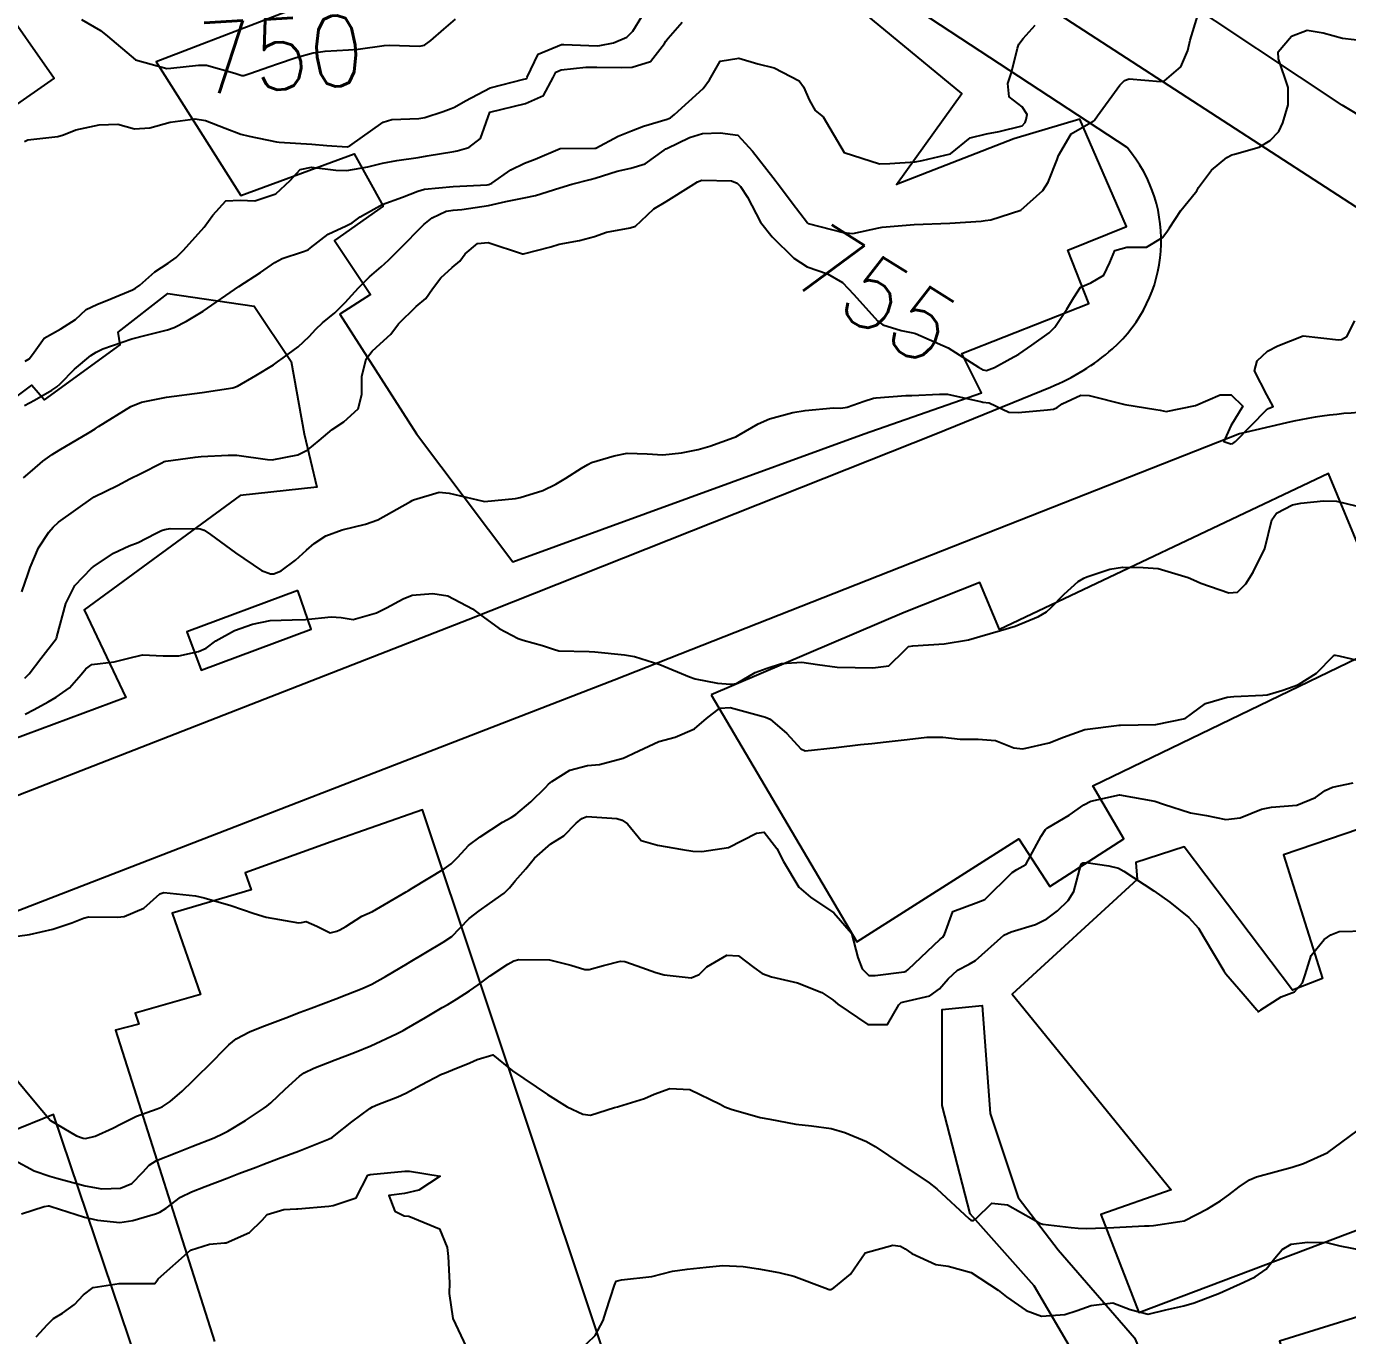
# Model space of a CAD drawing. Header units: metres. Extents: x 318500 to 325275, y 7408834 to 7428799.
# Drawn here: x 322305.5 to 322379.9, y 7421949.2 to 7422023 of the extents above; entities that cross this region are included whole.
import ezdxf
from ezdxf.enums import TextEntityAlignment as Align

# ---------------------------------------------------------------- set-up
doc = ezdxf.new("R2010")
doc.units = ezdxf.units.M
doc.header["$MEASUREMENT"] = 0
for name, color, linetype in [('Cotas', 45, 'Continuous'), ('Curvas de Nivel 1m', 11, 'Continuous'), ('Curvas de Nivel 5m', 15, 'Continuous'), ('Divisas', 45, 'Continuous'), ('Edificações', 30, 'Continuous'), ('Vias Primárias', 230, 'Continuous'), ('Vias Secundárias', 230, 'Continuous')]:
    doc.layers.add(name, color=color, linetype=linetype)
doc.styles.add('Style-STANDARD', font='STANDARD.shx')

msp = doc.modelspace()

# ---------------------------------------------------------------- linework, layer by layer
at = {"layer": 'Curvas de Nivel 1m', "flags": 128}
for points, elevation in [([(322305.306, 7421997.516), (322305.816, 7421997.951), (322306.408, 7421998.449), (322306.934, 7421998.834), (322307.326, 7421999.07), (322309.006, 7422000.076), (322309.348, 7422000.279), (322309.426, 7422000.332), (322309.535, 7422000.407), (322311.362, 7422001.541), (322311.961, 7422001.777), (322313.367, 7422002.051), (322315.37, 7422002.33), (322317.102, 7422002.577), (322317.376, 7422002.672), (322318.395, 7422003.28), (322319.394, 7422003.888), (322319.631, 7422004.042), (322319.948, 7422004.272), (322320.78, 7422004.888), (322321.418, 7422005.483), (322321.786, 7422005.885), (322322.169, 7422006.243), (322322.851, 7422006.821), (322323.442, 7422007.402), (322324.192, 7422008.219), (322324.818, 7422008.851), (322325.468, 7422009.399), (322325.888, 7422009.779), (322326.295, 7422010.188), (322326.882, 7422010.786), (322327.499, 7422011.411), (322327.879, 7422011.792), (322328.343, 7422012.162), (322329.133, 7422012.535), (322329.515, 7422012.605), (322330.009, 7422012.637), (322331.517, 7422012.859), (322332.499, 7422013.084), (322333.522, 7422013.289), (322334.173, 7422013.434), (322335.528, 7422013.852), (322336.213, 7422014.06), (322337.246, 7422014.333), (322337.536, 7422014.41), (322338.767, 7422014.797), (322339.544, 7422014.972), (322340.341, 7422015.209), (322341.422, 7422015.991), (322341.501, 7422016.051), (322341.561, 7422016.081), (322342.838, 7422016.704), (322343.574, 7422016.927), (322344.569, 7422016.951), (322345.573, 7422016.824), (322346.385, 7422015.922), (322347.538, 7422014.461), (322347.981, 7422013.903), (322348.636, 7422013.008), (322349.49, 7422011.88), (322349.51, 7422011.863), (322349.535, 7422011.854), (322351.502, 7422011.341), (322352.053, 7422011.293), (322353.507, 7422011.598), (322353.697, 7422011.637), (322355.51, 7422011.8), (322357.511, 7422011.873), (322359.28, 7422011.985), (322359.513, 7422012.013), (322359.824, 7422012.057), (322361.519, 7422012.598), (322362.753, 7422013.702), (322363.049, 7422014.185), (322363.556, 7422015.455), (322363.624, 7422015.624), (322363.645, 7422015.689), (322364.362, 7422016.898), (322365.589, 7422017.617), (322365.628, 7422017.631), (322365.671, 7422017.669), (322365.845, 7422017.919), (322367.103, 7422019.648), (322367.356, 7422019.902), (322367.615, 7422019.997), (322369.383, 7422019.844), (322369.614, 7422019.894), (322370.539, 7422020.688), (322370.921, 7422021.597), (322371.069, 7422022.176), (322371.489, 7422023.592)], 754), ([(322305.361, 7422016.463), (322305.561, 7422016.559), (322307.252, 7422016.754), (322307.564, 7422016.84), (322308.265, 7422017.128), (322309.57, 7422017.41), (322310.62, 7422017.449), (322311.568, 7422017.189), (322312.437, 7422017.239), (322313.572, 7422017.566), (322314.977, 7422017.742), (322315.573, 7422017.647), (322316.668, 7422017.22), (322317.566, 7422016.879), (322318.032, 7422016.77), (322319.562, 7422016.457), (322319.717, 7422016.433), (322321.561, 7422016.327), (322322.407, 7422016.242), (322323.559, 7422016.178), (322323.604, 7422016.185), (322323.695, 7422016.228), (322325.58, 7422017.557), (322326.063, 7422017.713), (322327.584, 7422017.773), (322327.926, 7422017.825), (322328.962, 7422018.156), (322329.414, 7422018.329), (322329.593, 7422018.402), (322330.217, 7422018.761), (322331.604, 7422019.495), (322333.506, 7422019.988), (322333.609, 7422020.005), (322333.668, 7422020.031), (322333.695, 7422020.089), (322334.323, 7422021.39), (322335.638, 7422021.944), (322335.76, 7422021.946), (322337.637, 7422021.87), (322337.799, 7422021.876), (322338.563, 7422022.026), (322339.313, 7422022.347), (322339.65, 7422022.691), (322340.153, 7422023.515)], 751), ([(322305.395, 7422004.094), (322305.637, 7422004.217), (322305.811, 7422004.456), (322306.482, 7422005.376), (322307.415, 7422005.903), (322308.231, 7422006.428), (322308.849, 7422006.998), (322309.433, 7422007.285), (322310.24, 7422007.596), (322311.446, 7422008.113), (322311.625, 7422008.201), (322311.858, 7422008.376), (322312.712, 7422009.117), (322313.469, 7422009.622), (322313.904, 7422009.923), (322314.333, 7422010.347), (322315.493, 7422011.648), (322315.973, 7422012.325), (322316.708, 7422013.122), (322317.513, 7422013.156), (322318.343, 7422013.128), (322319.522, 7422013.53), (322320.342, 7422014.268), (322320.899, 7422014.9), (322321.542, 7422015.031), (322322.921, 7422014.855), (322323.539, 7422014.835), (322324.715, 7422015.04), (322325.546, 7422015.244), (322326.343, 7422015.393), (322327.551, 7422015.574), (322328.06, 7422015.657), (322329.556, 7422015.912), (322329.753, 7422015.951), (322330.414, 7422016.137), (322331.063, 7422016.632), (322331.59, 7422018.12), (322333.595, 7422018.614), (322334.623, 7422019.057), (322335.153, 7422020.075), (322335.307, 7422020.381), (322335.617, 7422020.518), (322337.009, 7422020.66), (322337.619, 7422020.667), (322338.996, 7422020.643), (322339.62, 7422020.664), (322340.647, 7422020.978), (322341.442, 7422021.992), (322341.51, 7422022.124), (322341.645, 7422022.297), (322342.434, 7422023.203)], 752), ([(322305.357, 7422001.591), (322305.925, 7422001.891), (322306.909, 7422002.445), (322307.18, 7422002.635), (322307.376, 7422002.812), (322308.178, 7422003.638), (322309.1, 7422004.415), (322309.402, 7422004.601), (322309.775, 7422004.776), (322311.41, 7422005.342), (322312.231, 7422005.553), (322313.422, 7422005.847), (322313.797, 7422005.982), (322314.504, 7422006.344), (322315.436, 7422006.915), (322317.45, 7422008.3), (322318.672, 7422009.078), (322319.471, 7422009.654), (322319.879, 7422009.869), (322321.039, 7422010.257), (322321.36, 7422010.373), (322321.483, 7422010.47), (322322.481, 7422011.254), (322323.502, 7422011.71), (322323.838, 7422011.893), (322324.285, 7422012.218), (322325.517, 7422012.923), (322326.675, 7422013.336), (322327.525, 7422013.68), (322327.903, 7422013.79), (322329.528, 7422013.937), (322331.432, 7422014.024), (322331.529, 7422014.041), (322331.695, 7422014.118), (322332.776, 7422014.867), (322333.547, 7422015.248), (322334.155, 7422015.48), (322335.56, 7422016.07), (322337.515, 7422016.087), (322337.561, 7422016.098), (322338.819, 7422016.773), (322339.576, 7422017.068), (322340.248, 7422017.335), (322341.586, 7422017.735), (322341.768, 7422017.806), (322341.996, 7422017.984), (322343.605, 7422019.45), (322343.976, 7422019.955), (322344.572, 7422020.999), (322345.628, 7422021.162), (322346.699, 7422020.845), (322347.621, 7422020.631), (322349.024, 7422019.889), (322349.269, 7422019.547), (322349.599, 7422018.785), (322349.928, 7422018.209), (322350.377, 7422017.868), (322351.56, 7422015.85), (322353.551, 7422015.213), (322354.138, 7422015.234), (322355.553, 7422015.334), (322355.957, 7422015.391), (322357.56, 7422015.77), (322358.658, 7422016.675), (322359.577, 7422016.902), (322360.289, 7422017.03), (322361.585, 7422017.357), (322361.755, 7422017.55), (322361.821, 7422017.717), (322361.866, 7422017.989), (322361.597, 7422018.43), (322360.866, 7422018.994), (322360.79, 7422019.732), (322360.983, 7422020.367), (322361.32, 7422021.725), (322361.404, 7422021.963), (322361.648, 7422022.276), (322362.333, 7422023.037)], 753), ([(322305.39, 7421986.224), (322305.634, 7421986.455), (322306.292, 7421987.33), (322307.158, 7421988.44), (322307.167, 7421988.463), (322307.191, 7421988.556), (322307.7, 7421990.433), (322308.205, 7421991.446), (322309.142, 7421992.411), (322309.196, 7421992.456), (322309.241, 7421992.491), (322310.375, 7421993.271), (322311.259, 7421993.678), (322311.774, 7421993.864), (322312.757, 7421994.365), (322313.094, 7421994.54), (322313.272, 7421994.605), (322313.58, 7421994.662), (322315.273, 7421994.629), (322315.499, 7421994.554), (322315.847, 7421994.321), (322317.255, 7421993.282), (322318.729, 7421992.285), (322319.237, 7421992.104), (322319.414, 7421992.101), (322319.832, 7421992.271), (322320.637, 7421992.872), (322321.258, 7421993.44), (322321.696, 7421993.811), (322322.35, 7421994.234), (322323.274, 7421994.585), (322324.591, 7421994.893), (322325.279, 7421995.14), (322327.112, 7421996.173), (322327.22, 7421996.242), (322327.292, 7421996.279), (322328.743, 7421996.704), (322329.298, 7421996.651), (322331.216, 7421996.196), (322331.291, 7421996.185), (322333.036, 7421996.352), (322333.295, 7421996.398), (322334.583, 7421996.795), (322335.306, 7421997.147), (322335.874, 7421997.499), (322336.759, 7421998.048), (322337.105, 7421998.262), (322337.325, 7421998.368), (322338.592, 7421998.761), (322339.333, 7421998.896), (322340.465, 7421998.867), (322341.332, 7421998.817), (322342.392, 7421998.916), (322343.337, 7421999.102), (322343.998, 7421999.293), (322345.348, 7421999.785), (322345.449, 7421999.828), (322345.639, 7421999.927), (322346.715, 7422000.558), (322347.359, 7422000.847), (322348.673, 7422001.2), (322349.364, 7422001.315), (322350.961, 7422001.451), (322351.366, 7422001.448), (322351.724, 7422001.488), (322352.696, 7422001.837), (322353.205, 7422002), (322353.373, 7422002.027), (322355.029, 7422002.152), (322355.375, 7422002.156), (322356.927, 7422002.227), (322357.377, 7422002.223), (322359.326, 7422001.795), (322359.371, 7422001.786), (322359.723, 7422001.745), (322360.85, 7422001.213), (322361.365, 7422001.189), (322363.013, 7422001.342), (322363.367, 7422001.381), (322363.57, 7422001.486), (322363.85, 7422001.685), (322364.89, 7422002.163), (322365.377, 7422002.151), (322367.37, 7422001.64), (322369.126, 7422001.372), (322369.367, 7422001.319), (322369.716, 7422001.257), (322371.37, 7422001.59), (322372.76, 7422002.189), (322373.379, 7422002.183), (322374.037, 7422001.55), (322373.359, 7422000.435), (322372.95, 7421999.566), (322373.348, 7421999.425), (322373.464, 7421999.442), (322373.619, 7421999.556), (322375.368, 7422001.351), (322375.481, 7422001.417), (322375.746, 7422001.526), (322375.38, 7422002.182), (322374.687, 7422003.541), (322374.835, 7422004.112), (322375.417, 7422004.643), (322375.993, 7422004.953), (322377.43, 7422005.51), (322379.427, 7422005.296), (322379.588, 7422005.318), (322379.897, 7422005.473), (322380.34, 7422006.367)], 756), ([(322305.402, 7421984.183), (322305.915, 7421984.452), (322306.692, 7421984.889), (322307.141, 7421985.156), (322307.894, 7421985.684), (322308.564, 7421986.419), (322308.825, 7421986.755), (322309.169, 7421986.992), (322310.427, 7421987.136), (322311.174, 7421987.319), (322312.019, 7421987.53), (322313.177, 7421987.474), (322314.054, 7421987.47), (322315.181, 7421987.724), (322315.596, 7421987.912), (322316.156, 7421988.316), (322317.196, 7421988.912), (322318.219, 7421989.27), (322319.202, 7421989.461), (322320.455, 7421989.513), (322321.203, 7421989.533), (322322.651, 7421989.675), (322323.204, 7421989.637), (322323.887, 7421989.529), (322325.207, 7421989.905), (322325.775, 7421990.192), (322326.707, 7421990.688), (322327.221, 7421990.894), (322328.383, 7421990.992), (322329.221, 7421990.859), (322330.617, 7421990.126), (322331.206, 7421989.675), (322332.12, 7421989.027), (322333.194, 7421988.462), (322333.472, 7421988.365), (322334.554, 7421988.07), (322335.187, 7421987.853), (322335.481, 7421987.761), (322337.185, 7421987.73), (322337.51, 7421987.71), (322339.183, 7421987.531), (322339.748, 7421987.438), (322341.175, 7421986.982), (322342.837, 7421986.293), (322343.163, 7421986.182), (322344.431, 7421985.941), (322345.159, 7421985.883), (322345.206, 7421985.883), (322345.498, 7421985.927), (322346.548, 7421986.538), (322347.173, 7421986.77), (322348.034, 7421987.04), (322349.179, 7421987.118), (322350.054, 7421986.99), (322351.175, 7421986.842), (322352.188, 7421986.827), (322353.175, 7421986.798), (322354.071, 7421986.922), (322354.984, 7421987.803), (322355.192, 7421988.003), (322355.438, 7421988.042), (322357.194, 7421988.151), (322358.57, 7421988.382), (322359.198, 7421988.567), (322360.372, 7421988.903), (322361.204, 7421989.147), (322362.512, 7421989.7), (322362.956, 7421989.952), (322363.217, 7421990.177), (322363.953, 7421990.959), (322364.753, 7421991.675), (322365.059, 7421991.855), (322365.244, 7421991.927), (322366.531, 7421992.37), (322367.253, 7421992.476), (322368.418, 7421992.457), (322369.252, 7421992.399), (322370.943, 7421991.895), (322371.243, 7421991.764), (322371.67, 7421991.584), (322373.232, 7421991.022), (322373.72, 7421991.065), (322374.201, 7421991.546), (322374.603, 7421992.186), (322375.27, 7421993.53), (322375.659, 7421995.154), (322375.924, 7421995.524), (322376.819, 7421995.993), (322377.299, 7421996.085), (322378.582, 7421996.209), (322379.301, 7421996.188), (322380.951, 7421995.799)], 757), ([(322304.962, 7421971.673), (322305.652, 7421971.764), (322306.966, 7421972.07), (322308.037, 7421972.424), (322308.69, 7421972.699), (322308.975, 7421972.767), (322310.607, 7421972.754), (322310.976, 7421972.79), (322312.093, 7421973.259), (322312.996, 7421974.061), (322313.209, 7421974.145), (322314.994, 7421973.943), (322315.483, 7421973.832), (322316.987, 7421973.412), (322318.309, 7421972.958), (322318.977, 7421972.744), (322320.802, 7421972.424), (322320.973, 7421972.448), (322321.231, 7421972.503), (322321.85, 7421972.237), (322322.601, 7421971.86), (322322.967, 7421971.963), (322323.144, 7421972.042), (322323.468, 7421972.215), (322324.384, 7421972.801), (322324.983, 7421973.068), (322326.874, 7421974.172), (322327.001, 7421974.257), (322327.222, 7421974.385), (322329.02, 7421975.463), (322329.411, 7421975.749), (322329.787, 7421976.132), (322330.383, 7421976.78), (322331.042, 7421977.281), (322332.3, 7421978.101), (322332.785, 7421978.363), (322333.057, 7421978.526), (322333.905, 7421979.24), (322334.731, 7421980.065), (322334.904, 7421980.241), (322335.085, 7421980.395), (322336.102, 7421981.043), (322337.099, 7421981.295), (322337.772, 7421981.358), (322339.105, 7421981.709), (322339.317, 7421981.797), (322339.701, 7421982.001), (322341.117, 7421982.647), (322342.037, 7421982.889), (322343.124, 7421983.357), (322343.797, 7421983.95), (322344.546, 7421984.531), (322345.139, 7421984.562), (322346.993, 7421984.051), (322347.132, 7421984.012), (322347.383, 7421983.906), (322348.331, 7421983.101), (322349.113, 7421982.228), (322349.355, 7421982.119), (322351.115, 7421982.318), (322352.479, 7421982.474), (322353.117, 7421982.542), (322353.927, 7421982.627), (322355.12, 7421982.758), (322356.226, 7421982.888), (322357.121, 7421982.888), (322358.091, 7421982.789), (322359.12, 7421982.783), (322360.085, 7421982.701), (322361.116, 7421982.288), (322361.632, 7421982.229), (322363.119, 7421982.577), (322363.915, 7421982.889), (322365.126, 7421983.318), (322367.061, 7421983.573), (322367.129, 7421983.578), (322369.13, 7421983.61), (322370.778, 7421983.951), (322371.139, 7421984.2), (322371.933, 7421984.794), (322373.154, 7421985.141), (322373.524, 7421985.185), (322375.156, 7421985.267), (322375.398, 7421985.287), (322376.22, 7421985.519), (322376.914, 7421985.762), (322377.165, 7421985.869), (322378.172, 7421986.498), (322379.141, 7421987.481), (322379.19, 7421987.513), (322379.23, 7421987.519), (322379.432, 7421987.476), (322381.184, 7421987.06)], 758), ([(322304.858, 7421963.658), (322305.862, 7421962.45), (322306.823, 7421961.286), (322308.3, 7421960.418), (322308.68, 7421960.283), (322308.809, 7421960.268), (322309.343, 7421960.402), (322310.344, 7421960.86), (322310.821, 7421961.09), (322311.669, 7421961.53), (322312.834, 7421961.948), (322313.128, 7421962.063), (322313.577, 7421962.349), (322314.257, 7421962.931), (322314.858, 7421963.522), (322315.262, 7421963.927), (322315.651, 7421964.318), (322316.883, 7421965.559), (322317.292, 7421965.89), (322318.053, 7421966.288), (322318.648, 7421966.528), (322318.895, 7421966.624), (322320.088, 7421967.076), (322320.907, 7421967.387), (322321.528, 7421967.624), (322322.919, 7421968.151), (322322.969, 7421968.17), (322323.095, 7421968.218), (322324.4, 7421968.733), (322324.932, 7421968.979), (322325.717, 7421969.41), (322326.949, 7421970.135), (322326.972, 7421970.147), (322327.001, 7421970.169), (322328.962, 7421971.329), (322329.44, 7421971.66), (322329.899, 7421972.131), (322330.425, 7421972.679), (322330.985, 7421973.11), (322331.578, 7421973.525), (322332.397, 7421974.099), (322332.697, 7421974.403), (322333.011, 7421974.801), (322333.625, 7421975.476), (322334.113, 7421976.074), (322335.038, 7421976.877), (322335.759, 7421977.337), (322336.464, 7421978.046), (322336.784, 7421978.313), (322337.056, 7421978.431), (322338.757, 7421978.312), (322339.053, 7421978.213), (322339.345, 7421978.006), (322340.121, 7421977.074), (322341.038, 7421976.813), (322342.441, 7421976.561), (322343.035, 7421976.472), (322343.536, 7421976.454), (322345.037, 7421976.67), (322346.62, 7421977.488), (322347.046, 7421977.544), (322347.77, 7421976.625), (322348.14, 7421975.889), (322349.008, 7421974.433), (322349.656, 7421973.87), (322350.987, 7421973.001), (322351.982, 7421971.84), (322352.327, 7421970.465), (322352.578, 7421969.834), (322352.945, 7421969.468), (322353.314, 7421969.455), (322354.948, 7421969.664), (322355.049, 7421969.698), (322355.158, 7421969.797), (322356.967, 7421971.501), (322357.118, 7421971.619), (322357.224, 7421971.767), (322357.693, 7421973.059), (322358.997, 7421973.564), (322359.484, 7421973.743), (322361.023, 7421975.263), (322361.299, 7421975.443), (322361.801, 7421975.708), (322362.665, 7421977.315), (322362.911, 7421977.692), (322362.984, 7421977.758), (322363.052, 7421977.804), (322364.248, 7421978.492), (322365.071, 7421979.084), (322365.462, 7421979.277), (322367.08, 7421979.64), (322369.075, 7421979.286), (322369.558, 7421979.123), (322371.07, 7421978.622), (322371.974, 7421978.482), (322373.067, 7421978.246), (322373.87, 7421978.35), (322375.073, 7421978.829), (322375.652, 7421978.946), (322377.076, 7421979.069), (322378.12, 7421979.494), (322378.677, 7421979.895), (322379.089, 7421980.068), (322380.244, 7421980.312)], 759), ([(322305.192, 7421956.017), (322306.467, 7421956.443), (322306.724, 7421956.477), (322306.761, 7421956.475), (322306.876, 7421956.438), (322308.751, 7421955.84), (322309.481, 7421955.667), (322310.747, 7421955.53), (322311.475, 7421955.647), (322312.755, 7421956.034), (322312.996, 7421956.117), (322313.353, 7421956.351), (322314.151, 7421956.957), (322314.774, 7421957.265), (322315.539, 7421957.558), (322316.786, 7421958.041), (322316.973, 7421958.113), (322317.438, 7421958.294), (322318.413, 7421958.664), (322318.795, 7421958.813), (322319.674, 7421959.142), (322320.803, 7421959.566), (322322.495, 7421960.225), (322322.7, 7421960.333), (322322.813, 7421960.424), (322323.816, 7421961.22), (322324.837, 7421961.969), (322324.981, 7421962.055), (322325.283, 7421962.193), (322326.398, 7421962.626), (322326.85, 7421962.828), (322327.723, 7421963.291), (322328.866, 7421963.891), (322329.044, 7421963.961), (322329.485, 7421964.134), (322330.46, 7421964.538), (322330.876, 7421964.733), (322331.758, 7421964.986), (322332.87, 7421964.09), (322334.85, 7421962.744), (322335.955, 7421962.049), (322336.834, 7421961.634), (322337.272, 7421961.595), (322338.625, 7421962.013), (322338.793, 7421962.058), (322338.841, 7421962.071), (322340.306, 7421962.531), (322340.852, 7421962.764), (322341.744, 7421963.084), (322342.856, 7421963.027), (322344.566, 7421962.213), (322344.842, 7421962.061), (322345.186, 7421961.925), (322346.833, 7421961.46), (322347.37, 7421961.356), (322348.828, 7421961.072), (322349.718, 7421960.976), (322350.825, 7421960.834), (322351.601, 7421960.617), (322352.823, 7421960.094), (322353.303, 7421959.815), (322354.805, 7421958.801), (322356.355, 7421957.777), (322356.785, 7421957.443), (322358.612, 7421955.742), (322358.694, 7421955.676), (322358.759, 7421955.654), (322358.847, 7421955.652), (322358.972, 7421955.738), (322359.875, 7421956.627), (322360.772, 7421956.536), (322362.222, 7421955.698), (322362.561, 7421955.496), (322362.758, 7421955.446), (322364.353, 7421955.263), (322364.756, 7421955.214), (322365.218, 7421955.192), (322366.756, 7421955.253), (322368.491, 7421955.347), (322368.757, 7421955.355), (322368.996, 7421955.369), (322370.479, 7421955.593), (322370.719, 7421955.632), (322370.761, 7421955.644), (322372.043, 7421956.299), (322372.778, 7421956.751), (322373.245, 7421957.092), (322373.824, 7421957.544), (322374.398, 7421957.934), (322374.799, 7421958.105), (322375.915, 7421958.407), (322376.807, 7421958.652), (322377.44, 7421958.871), (322378.82, 7421959.48), (322380.835, 7421960.971)], 761), ([(322306.019, 7421949.087), (322306.67, 7421949.787), (322306.995, 7421950.116), (322307.5, 7421950.428), (322308.185, 7421950.92), (322308.696, 7421951.454), (322309.238, 7421951.866), (322310.706, 7421952.103), (322310.986, 7421952.097), (322312.706, 7421952.096), (322312.823, 7421952.244), (322312.902, 7421952.357), (322314.726, 7421953.979), (322315.783, 7421954.314), (322316.645, 7421954.387), (322316.731, 7421954.395), (322318.054, 7421954.973), (322318.751, 7421955.666), (322319.039, 7421955.993), (322319.984, 7421956.262), (322320.698, 7421956.313), (322320.761, 7421956.316), (322322.522, 7421956.466), (322322.764, 7421956.495), (322324.058, 7421956.92), (322324.723, 7421958.201), (322324.768, 7421958.222), (322324.79, 7421958.231), (322324.841, 7421958.25), (322326.793, 7421958.422), (322327.056, 7421958.429), (322328.79, 7421958.14), (322327.581, 7421957.355), (322326.775, 7421957.178), (322325.906, 7421957.05), (322326.23, 7421956.178), (322326.756, 7421955.921), (322327.03, 7421955.891), (322328.745, 7421955.172), (322329.188, 7421954.135), (322329.244, 7421953.615), (322329.309, 7421952.134), (322329.292, 7421951.543), (322329.501, 7421950.132), (322330.258, 7421948.522)], 762), ([(322336.654, 7421948.339), (322337.528, 7421949.167), (322337.97, 7421950.021), (322338.146, 7421950.56), (322338.614, 7421952.011), (322338.712, 7421952.237), (322339.018, 7421952.311), (322340.715, 7421952.498), (322341.888, 7421952.798), (322342.719, 7421952.908), (322343.79, 7421953.013), (322344.722, 7421953.105), (322345.877, 7421953.063), (322346.725, 7421952.933), (322347.884, 7421952.727), (322348.72, 7421952.513), (322350.468, 7421951.854), (322350.709, 7421951.76), (322350.801, 7421951.756), (322350.984, 7421951.846), (322351.924, 7421952.63), (322352.74, 7421953.82), (322354.297, 7421954.252), (322354.744, 7421954.206), (322354.999, 7421954.052), (322355.379, 7421953.79), (322356.731, 7421953.175), (322357.415, 7421953.074), (322358.725, 7421952.715), (322360.242, 7421951.725), (322360.704, 7421951.345), (322361.821, 7421950.575), (322362.689, 7421950.258), (322364.004, 7421950.357), (322364.694, 7421950.575), (322365.484, 7421950.867), (322366.7, 7421950.999), (322367.683, 7421950.638), (322368.691, 7421950.361), (322369.681, 7421950.614), (322370.699, 7421950.848), (322371.283, 7421950.999), (322372.71, 7421951.56), (322374.081, 7421952.178), (322374.724, 7421952.474), (322375.347, 7421952.907), (322375.823, 7421953.519), (322376.238, 7421954.023), (322376.748, 7421954.317), (322377.673, 7421954.42), (322378.749, 7421954.402), (322379.502, 7421954.223), (322380.745, 7421953.976)], 762)]:
    msp.add_lwpolyline(points, dxfattribs=dict(at, elevation=elevation))
at = {"layer": 'Curvas de Nivel 5m', "flags": 128}
for points, elevation in [([(322308.58, 7422023.356), (322309.643, 7422022.734), (322310.047, 7422022.406), (322311.62, 7422021.069), (322313.389, 7422020.587), (322313.614, 7422020.602), (322315.171, 7422020.783), (322315.617, 7422020.768), (322317.226, 7422020.314), (322317.608, 7422020.196), (322317.722, 7422020.194), (322318.056, 7422020.303), (322319.196, 7422020.706), (322319.619, 7422020.856), (322320.675, 7422021.213), (322321.628, 7422021.463), (322322.315, 7422021.557), (322323.631, 7422021.63), (322324.178, 7422021.676), (322325.635, 7422021.882), (322325.933, 7422021.898), (322327.635, 7422021.837), (322327.904, 7422021.9), (322328.272, 7422022.164), (322329.004, 7422022.799), (322329.652, 7422023.36)], 750), ([(322305.22, 7421991.094), (322305.568, 7421992.124), (322305.681, 7421992.456), (322306.15, 7421993.557), (322306.736, 7421994.445), (322306.98, 7421994.736), (322307.276, 7421995.006), (322309.238, 7421996.411), (322309.268, 7421996.432), (322309.29, 7421996.441), (322310.611, 7421997.08), (322311.306, 7421997.447), (322311.924, 7421997.761), (322313.097, 7421998.362), (322313.243, 7421998.438), (322313.322, 7421998.46), (322314.98, 7421998.681), (322315.326, 7421998.711), (322316.836, 7421998.799), (322317.327, 7421998.787), (322319.063, 7421998.543), (322319.324, 7421998.532), (322320.773, 7421998.814), (322321.333, 7421999.088), (322321.971, 7421999.61), (322322.713, 7422000.23), (322323.354, 7422000.669), (322324.17, 7422001.404), (322324.376, 7422002.21), (322324.368, 7422003.233), (322324.613, 7422004.212), (322324.958, 7422004.655), (322325.413, 7422005.071), (322326.007, 7422005.606), (322326.448, 7422006.185), (322327.44, 7422007.175), (322327.985, 7422007.624), (322328.358, 7422008.161), (322328.828, 7422008.788), (322329.468, 7422009.368), (322329.899, 7422009.718), (322330.206, 7422010.139), (322330.897, 7422010.721), (322331.49, 7422010.772), (322333.429, 7422010.142), (322333.481, 7422010.136), (322335.02, 7422010.542), (322335.489, 7422010.69), (322336.647, 7422010.899), (322337.496, 7422011.118), (322338.172, 7422011.358), (322339.504, 7422011.595), (322339.809, 7422011.703), (322340.123, 7422012.004), (322340.84, 7422012.673), (322341.521, 7422013.093), (322342.944, 7422013.969), (322343.299, 7422014.198), (322343.535, 7422014.29), (322345.212, 7422014.258), (322345.533, 7422014.113), (322345.724, 7422013.928), (322346.113, 7422013.335), (322346.838, 7422011.917), (322347.498, 7422011.105), (322348.732, 7422009.891), (322349.473, 7422009.405), (322350.625, 7422009.02), (322351.46, 7422008.529), (322352.105, 7422007.843), (322353.435, 7422006.359), (322353.748, 7422006.14), (322354.774, 7422005.81), (322355.428, 7422005.682), (322355.583, 7422005.642), (322357.416, 7422004.845), (322359.125, 7422003.753), (322359.398, 7422003.595), (322359.578, 7422003.567), (322360.035, 7422003.74), (322360.919, 7422004.215), (322361.411, 7422004.486), (322362.134, 7422004.995), (322363.123, 7422005.695), (322363.433, 7422006.003), (322364.109, 7422007.018), (322364.502, 7422007.679), (322364.882, 7422008.252), (322365.463, 7422008.505), (322366.198, 7422008.93), (322366.537, 7422009.654), (322366.815, 7422010.325), (322367.493, 7422010.518), (322368.605, 7422010.512), (322369.502, 7422011.063), (322369.737, 7422011.377), (322369.891, 7422011.606), (322370.532, 7422012.588), (322371.356, 7422013.592), (322371.427, 7422013.695), (322371.534, 7422013.881), (322372.269, 7422014.859), (322373.124, 7422015.567), (322373.41, 7422015.715), (322373.563, 7422015.75), (322374.954, 7422016.155), (322375.575, 7422016.521), (322376.065, 7422017.043), (322376.274, 7422017.523), (322376.581, 7422018.539), (322376.586, 7422019.52), (322376.031, 7422021.129), (322376.022, 7422021.526), (322376.766, 7422022.406), (322377.658, 7422022.742), (322378.557, 7422022.596), (322379.652, 7422022.293), (322380.964, 7422022.153)], 755), ([(322304.796, 7421959.059), (322305.905, 7421958.449), (322306.786, 7421958.145), (322307.183, 7421958.035), (322308.778, 7421957.61), (322309.732, 7421957.44), (322310.776, 7421957.476), (322311.414, 7421957.74), (322312.036, 7421958.368), (322312.389, 7421958.769), (322312.797, 7421959.027), (322313.948, 7421959.489), (322314.805, 7421959.817), (322316.047, 7421960.311), (322316.564, 7421960.553), (322316.816, 7421960.694), (322317.825, 7421961.29), (322318.835, 7421961.953), (322319.029, 7421962.086), (322319.249, 7421962.274), (322320.056, 7421963.058), (322320.863, 7421963.782), (322321.134, 7421963.978), (322321.68, 7421964.238), (322322.875, 7421964.704), (322323.965, 7421965.124), (322324.883, 7421965.502), (322326.335, 7421966.178), (322326.705, 7421966.36), (322326.894, 7421966.464), (322327.967, 7421967.091), (322328.913, 7421967.647), (322329.221, 7421967.831), (322329.708, 7421968.132), (322330.454, 7421968.598), (322330.932, 7421968.937), (322331.611, 7421969.439), (322332.61, 7421970.095), (322332.952, 7421970.293), (322333.229, 7421970.362), (322334.953, 7421970.335), (322336.158, 7421970.048), (322336.946, 7421969.797), (322337.192, 7421969.791), (322337.989, 7421970.024), (322338.953, 7421970.268), (322339.2, 7421970.254), (322339.888, 7421969.996), (322340.945, 7421969.631), (322341.416, 7421969.503), (322342.941, 7421969.333), (322343.38, 7421969.517), (322343.828, 7421969.947), (322344.957, 7421970.607), (322345.61, 7421970.573), (322346.468, 7421969.907), (322346.945, 7421969.565), (322347.456, 7421969.381), (322348.937, 7421969.046), (322350.295, 7421968.494), (322350.924, 7421968.089), (322351.201, 7421967.846), (322352.903, 7421966.697), (322354.007, 7421966.705), (322354.641, 7421967.803), (322354.778, 7421967.946), (322354.923, 7421967.98), (322356.389, 7421968.317), (322356.934, 7421968.699), (322357.428, 7421969.28), (322357.954, 7421969.76), (322358.611, 7421970.096), (322358.956, 7421970.314), (322360.553, 7421971.726), (322360.973, 7421971.927), (322362.348, 7421972.331), (322362.984, 7421972.652), (322363.58, 7421973.096), (322364.181, 7421973.678), (322364.495, 7421974.188), (322364.903, 7421975.671), (322364.939, 7421975.763), (322365.031, 7421975.818), (322365.19, 7421975.826), (322366.477, 7421975.648), (322367.028, 7421975.508), (322367.326, 7421975.335), (322369.009, 7421974.223), (322369.911, 7421973.601), (322370.991, 7421972.725), (322371.53, 7421972.126), (322371.855, 7421971.577), (322372.952, 7421969.714), (322373.062, 7421969.558), (322374.052, 7421968.424), (322374.826, 7421967.531), (322374.865, 7421967.476), (322374.919, 7421967.419), (322374.989, 7421967.46), (322375.052, 7421967.529), (322376.197, 7421968.252), (322376.936, 7421968.546), (322377.4, 7421969.046), (322377.548, 7421969.501), (322377.878, 7421970.584), (322378.618, 7421971.485), (322378.983, 7421971.756), (322379.46, 7421971.948), (322380.985, 7421971.968)], 760)]:
    msp.add_lwpolyline(points, dxfattribs=dict(at, elevation=elevation))
at = {"layer": 'Divisas'}
msp.add_lwpolyline([(322627.244, 7421792.629), (322597.945, 7421842.624), (322581.525, 7421864.877), (322560.54, 7421883.758), (322557.783, 7421886.238), (322539.611, 7421876.64), (322502.565, 7421924.004), (322489.771, 7421937.439), (322474.922, 7421952.195), (322463.221, 7421965.278), (322453.616, 7421971.552), (322396.652, 7422008.26), (322379.634, 7422018.524), (322370.068, 7422024.893)], dxfattribs=at)
at = {"layer": 'Edificações'}
for points in [[(322327.449, 7422000), (322332.89, 7421992.775), (322352.68, 7422000), (322359.304, 7422002.306), (322358.196, 7422004.522), (322365.352, 7422007.343), (322364.172, 7422010.338), (322367.469, 7422011.676), (322364.848, 7422017.721), (322361.119, 7422016.612), (322354.518, 7422014.044), (322358.189, 7422019.168), (322350.256, 7422025.73), (322345.385, 7422029.28), (322338.788, 7422026.744), (322337.063, 7422030.295), (322312.785, 7422020.96), (322317.56, 7422013.435), (322323.953, 7422015.768), (322325.577, 7422012.826), (322322.837, 7422010.899), (322324.867, 7422007.855), (322323.142, 7422006.74), (322327.449, 7422000)], [(322303.923, 7422024.487), (322307.03, 7422020.035), (322297.396, 7422013.305)], [(322295.934, 7421995.377), (322305.775, 7422002.729), (322306.5, 7422001.9), (322310.748, 7422005.007), (322310.644, 7422005.731), (322313.441, 7422007.906), (322318.31, 7422007.181), (322320.398, 7422004.061), (322321.134, 7422000), (322321.84, 7421996.987), (322317.524, 7421996.516), (322308.728, 7421990.071), (322311.083, 7421985.129), (322303.787, 7421982.416)], [(322396.012, 7421982.964), (322376.317, 7421976.27), (322378.521, 7421969.294), (322376.831, 7421968.633), (322370.723, 7421976.703), (322368.005, 7421975.822), (322368.078, 7421974.867), (322361.025, 7421968.405), (322369.996, 7421957.374), (322366.028, 7421955.979), (322368.159, 7421950.462), (322382.34, 7421955.823)], [(322340.596, 7421940.488), (322327.791, 7421978.793), (322322.655, 7421976.99), (322317.797, 7421975.255), (322318.144, 7421974.284), (322313.692, 7421972.965), (322315.288, 7421968.386), (322311.609, 7421967.345), (322311.818, 7421966.721), (322310.499, 7421966.374), (322316.066, 7421948.829)], [(322311.735, 7421947.608), (322306.997, 7421961.619), (322301.989, 7421959.603), (322302.336, 7421958.629), (322298.58, 7421957.308), (322302.89, 7421944.01)], [(322383.885, 7421951.263), (322376.096, 7421948.84), (322379.697, 7421938.18), (322388.146, 7421940.75)]]:
    msp.add_lwpolyline(points, dxfattribs=at)
for points in [[(322344.072, 7421985.289), (322352.281, 7421971.348), (322361.409, 7421977.16), (322363.156, 7421974.482), (322367.327, 7421977.16), (322365.576, 7421980.151), (322382.721, 7421988.442), (322378.859, 7421997.765), (322360.307, 7421988.971), (322359.208, 7421991.608), (322354.941, 7421989.923)], [(322320.772, 7421991.17), (322314.52, 7421988.839), (322315.327, 7421986.674), (322321.518, 7421988.983)]]:
    msp.add_lwpolyline(points, close=True, dxfattribs=at)
at = {"layer": 'Vias Primárias'}
for points in [[(323715.644, 7420145.548, 0), (323709.04, 7420132.939)], [(323831.088, 7420001.787, 0), (323833.844, 7420008.443, 0.220888)], [(322212.347, 7421977), (322228.636, 7421959.334), (322229.609, 7421958.556), (322230.68, 7421958.167), (322235.059, 7421957.972), (322239.479, 7421957.66), (322246.78, 7421959.057), (322260.917, 7421962.473), (322265.577, 7421964.336), (322287.414, 7421972.774), (322330.372, 7421989.525), (322356.721, 7422000), (322363.193, 7422002.627, 0.084457), (322366.675, 7422004.781, 0.408306), (322367.504, 7422016.134), (322336.005, 7422036.798)], [(322389.377, 7422000, 0.138353), (322376.495, 7422000.614), (322373.838, 7422000), (322338.59, 7421986.111), (322305.1, 7421973.151), (322253.217, 7421952.71), (322244.222, 7421948.657, 0.329151), (322242.233, 7421945.114), (322242.762, 7421944.491), (322245.442, 7421941.552), (322257.383, 7421927.38), (322265.617, 7421917.057, -0.034397), (322269.656, 7421911.21, 0.020951), (322275.645, 7421902.023), (322279.97, 7421894.76), (322286.098, 7421884.042), (322286.656, 7421882.768, 0.335382), (322288.023, 7421882.003), (322290.833, 7421882.715), (322318.254, 7421892.503), (322356.902, 7421905.661), (322378.851, 7421913.06, 0.310379), (322380.175, 7421914.824)]]:
    msp.add_lwpolyline(points, format="xyb", dxfattribs=at)
msp.add_lwpolyline([(322362, 7422024.747), (322400.139, 7422000), (322420.183, 7421987.922), (322444.538, 7421971.021), (322464.584, 7421953.468), (322471.875, 7421947.111), (322484.455, 7421935.612), (322495.159, 7421923.828), (322503.55, 7421913.726), (322516.293, 7421896.162), (322530.411, 7421878.485), (322543.138, 7421859.239), (322553.545, 7421841.679), (322564.87, 7421824.003), (322572.328, 7421810.636), (322589.416, 7421778.08)], dxfattribs=at)
at = {"layer": 'Vias Secundárias'}
msp.add_lwpolyline([(322380.175, 7421914.824), (322374.027, 7421929.138), (322366.121, 7421945.393), (322362.272, 7421951.97), (322358.658, 7421956.034), (322357.077, 7421962.129), (322357.077, 7421967.547), (322359.336, 7421967.773), (322359.788, 7421961.678), (322361.369, 7421956.937), (322363.628, 7421954.002), (322367.919, 7421949.035), (322371.985, 7421939.779), (322381.287, 7421919.65), (322383.268, 7421915.973), (322383.834, 7421915.549)], dxfattribs=at)

# ---------------------------------------------------------------- texts
at = {"layer": 'Cotas', "style": 'Style-STANDARD'}
for s, rotation, p in [('750', 3.19427, (322319.815, 7422021.401, 750)), ('755', 327.67602, (322353.354, 7422007.831, 755))]:
    msp.add_text(s, height=4, rotation=rotation, dxfattribs=at).set_placement(p, align=Align.MIDDLE_CENTER)

doc.saveas('drawing.dxf')
